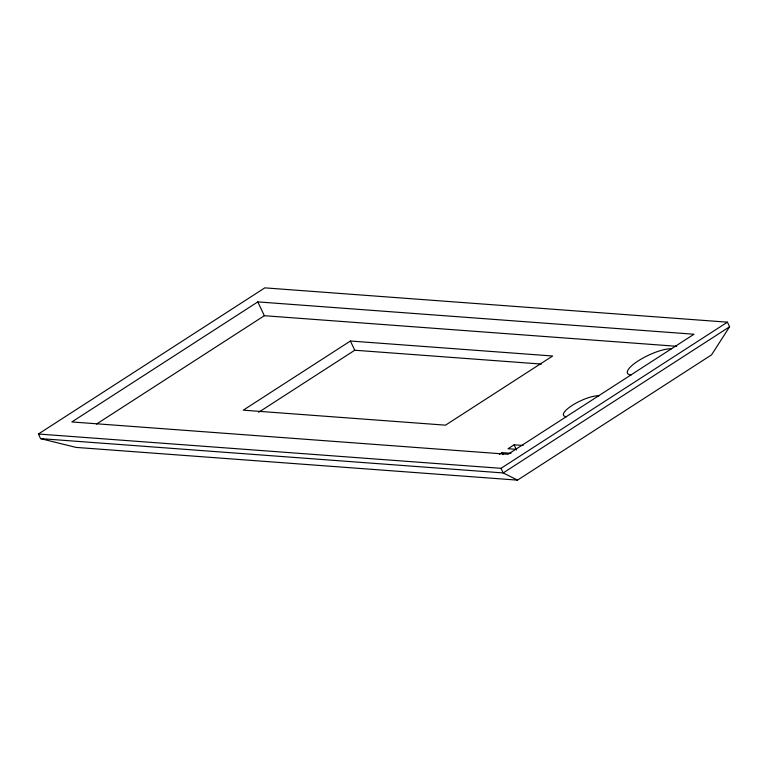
<?xml version="1.0" encoding="UTF-8"?>
<svg xmlns="http://www.w3.org/2000/svg" width="768" height="768" viewBox="0 0 768 768"><rect width="100%" height="100%" fill="white"/><g stroke="black" fill="none" stroke-linecap="round" stroke-linejoin="round"><path stroke-width="1.15" d="M729.6 326.774L711.562 354.854L517.498 480.134L76.032 447.398L40.579 438.624L38.4 434.016L264.806 287.866L727.421 322.166L729.6 326.774L503.194 472.934L40.579 438.624M257.808 301.891L71.837 421.949L508.013 454.291L693.994 334.234L257.808 301.891L264.346 315.715L676.627 346.282M96.461 424.09L264.346 315.715M350.41 341.011L243.274 410.17L445.507 425.165L552.643 356.006L350.41 341.011L354.768 350.227L541.44 364.07M258.643 412.282L354.768 350.227M499.382 454.31L501.984 452.64L511.046 453.312M523.171 445.478L514.109 444.806L508.042 448.723L515.981 449.309M38.4 434.016L501.014 468.326L727.421 322.166M517.498 480.134L503.194 472.934L501.014 468.326M514.109 444.806L516.528 449.923M501.984 452.64L502.954 454.685M566.515 416.688A21.197 5.808 -25.3 0 1 572.112 405.456A21.197 5.808 -25.3 0 1 598.858 395.808M631.2 374.928A26.496 7.258 -25.3 0 1 638.198 360.893A26.496 7.258 -25.3 0 1 671.635 348.826"/></g></svg>
